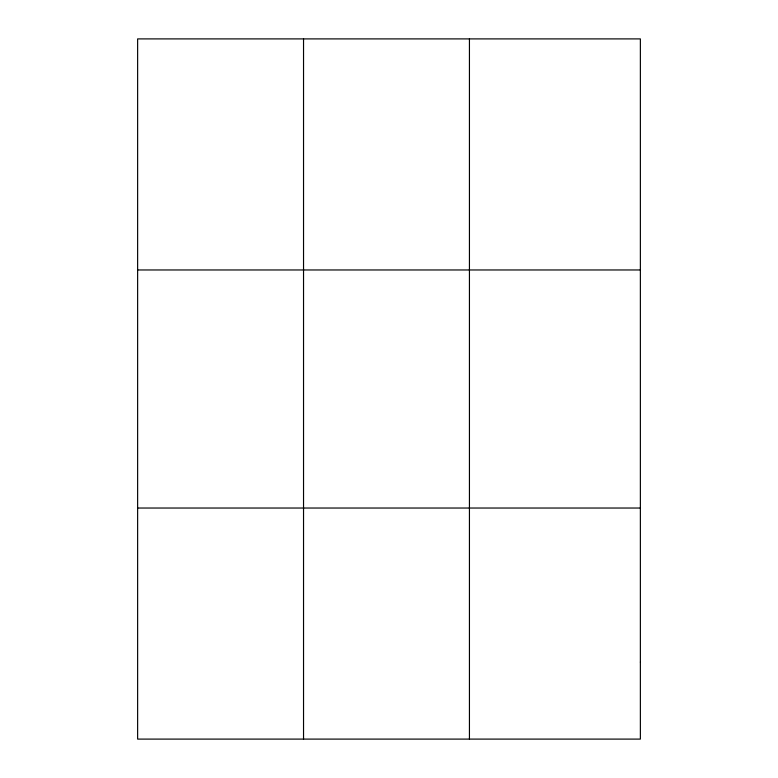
<?xml version="1.0" encoding="UTF-8"?>
<svg xmlns="http://www.w3.org/2000/svg" width="778" height="778" viewBox="0 0 778 778"><rect width="100%" height="100%" fill="white"/><g stroke="black" fill="none" stroke-linecap="round" stroke-linejoin="round"><path stroke-width="1.17" d="M303.537 38.9L303.537 739.1M469.435 38.9L469.435 739.1M137.628 269.966L640.372 269.966M137.628 508.034L640.372 508.034M640.372 662.078L640.372 739.1L137.628 739.1L137.628 38.9L640.372 38.9L640.372 662.078"/></g></svg>
